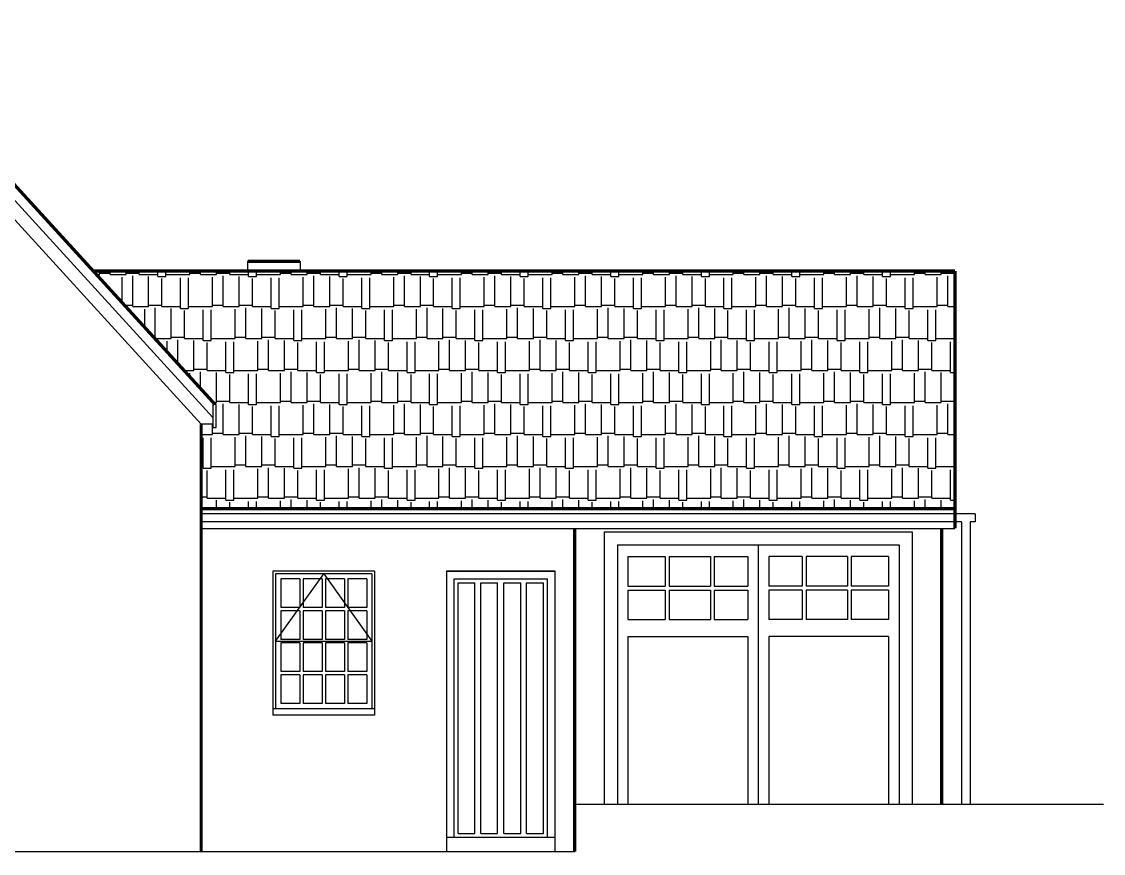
# Model space of a CAD drawing. Header units: inches. Extents: x 152 to 882, y 200 to 1468.
# Drawn here: x 557.7 to 882.4, y 1176.8 to 1426.4 of the extents above; entities that cross this region are included whole.
import ezdxf

# ---------------------------------------------------------------- set-up
doc = ezdxf.new("R2010")
doc.units = ezdxf.units.IN
doc.header["$LTSCALE"] = 200
doc.header["$MEASUREMENT"] = 0
doc.layers.get('0').update_dxf_attribs({"linetype": 'CONTINUOUS'})
for name, color, linetype in [('15', 92, 'CONTINUOUS'), ('25', 5, 'CONTINUOUS'), ('35', 7, 'CONTINUOUS')]:
    doc.layers.add(name, color=color, linetype=linetype)

# ---------------------------------------------------------------- blocks, each defined once
blk = doc.blocks.new('*X6')
at = {"color": 0}
for p, q in [((21829.2, 24258.6), (21829.2, 24283.9)), ((21829.2, 24268.8), (21910.5, 24268.8)), ((21910.5, 24258.6), (21910.5, 24283.9)), ((22032.4, 24258.6), (22032.4, 24283.9)), ((22032.4, 24268.8), (22134, 24268.8)), ((22134, 24258.6), (22134, 24283.9)), ((22276.3, 24243.4), (22276.3, 24283.9)), ((22337.2, 24243.4), (22337.2, 24283.9)), ((22520.1, 24258.6), (22520.1, 24283.9)), ((22520.1, 24268.8), (22601.4, 24268.8)), ((22601.4, 24258.6), (22601.4, 24283.9)), ((22723.3, 24258.6), (22723.3, 24283.9)), ((22723.3, 24268.8), (22824.9, 24268.8)), ((22824.9, 24258.6), (22824.9, 24283.9)), ((22967.2, 24243.4), (22967.2, 24283.9)), ((23028.1, 24243.4), (23028.1, 24283.9)), ((23211, 24258.6), (23211, 24283.9)), ((23211, 24268.8), (23292.3, 24268.8)), ((23292.3, 24258.6), (23292.3, 24283.9)), ((23414.2, 24258.6), (23414.2, 24283.9)), ((23414.2, 24268.8), (23515.8, 24268.8)), ((23515.8, 24258.6), (23515.8, 24283.9)), ((23658, 24243.4), (23658, 24283.9)), ((23719, 24243.4), (23719, 24283.9)), ((23901.9, 24258.6), (23901.9, 24283.9)), ((23901.9, 24268.8), (23983.2, 24268.8)), ((23983.2, 24258.6), (23983.2, 24283.9)), ((24105.1, 24258.6), (24105.1, 24283.9)), ((24105.1, 24268.8), (24206.7, 24268.8)), ((24206.7, 24258.6), (24206.7, 24283.9)), ((24348.9, 24243.4), (24348.9, 24283.9)), ((24409.9, 24243.4), (24409.9, 24283.9)), ((24592.8, 24258.6), (24592.8, 24283.9)), ((24592.8, 24268.8), (24674, 24268.8)), ((24674, 24258.6), (24674, 24283.9)), ((24796, 24258.6), (24796, 24283.9)), ((24796, 24268.8), (24897.6, 24268.8)), ((24897.6, 24258.6), (24897.6, 24283.9)), ((25039.8, 24243.4), (25039.8, 24283.9)), ((25100.8, 24243.4), (25100.8, 24283.9)), ((25283.6, 24258.6), (25283.6, 24283.9)), ((25283.6, 24268.8), (25364.9, 24268.8)), ((25364.9, 24258.6), (25364.9, 24283.9)), ((25486.8, 24258.6), (25486.8, 24283.9)), ((25486.8, 24268.8), (25588.4, 24268.8)), ((25588.4, 24258.6), (25588.4, 24283.9)), ((25730.7, 24243.4), (25730.7, 24283.9)), ((25791.6, 24243.4), (25791.6, 24283.9)), ((25974.5, 24258.6), (25974.5, 24283.9)), ((25974.5, 24268.8), (26055.8, 24268.8)), ((26055.8, 24258.6), (26055.8, 24283.9)), ((26177.7, 24258.6), (26177.7, 24283.9)), ((26177.7, 24268.8), (26279.3, 24268.8)), ((26279.3, 24258.6), (26279.3, 24283.9)), ((26421.6, 24243.4), (26421.6, 24283.9)), ((26482.5, 24243.4), (26482.5, 24283.9)), ((26665.4, 24258.6), (26665.4, 24283.9)), ((26665.4, 24268.8), (26746.7, 24268.8)), ((26746.7, 24258.6), (26746.7, 24283.9)), ((26868.6, 24258.6), (26868.6, 24283.9)), ((26868.6, 24268.8), (26970.2, 24268.8)), ((26970.2, 24258.6), (26970.2, 24283.9)), ((27112.4, 24243.4), (27112.4, 24283.9)), ((27173.4, 24243.4), (27173.4, 24283.9)), ((27356.3, 24258.6), (27356.3, 24283.9)), ((27356.3, 24268.8), (27437.6, 24268.8)), ((27437.6, 24258.6), (27437.6, 24283.9)), ((27559.5, 24258.6), (27559.5, 24283.9)), ((27559.5, 24268.8), (27661.1, 24268.8)), ((27661.1, 24258.6), (27661.1, 24283.9)), ((27803.3, 24243.4), (27803.3, 24283.9)), ((27864.3, 24243.4), (27864.3, 24283.9)), ((28047.2, 24258.6), (28047.2, 24283.9)), ((28047.2, 24268.8), (28128.4, 24268.8)), ((28128.4, 24258.6), (28128.4, 24283.9)), ((28250.4, 24258.6), (28250.4, 24283.9)), ((28250.4, 24268.8), (28352, 24268.8)), ((28352, 24258.6), (28352, 24283.9)), ((21806.4, 24258.6), (21829.2, 24258.6)), ((21910.5, 24258.6), (22032.4, 24258.6)), ((22002, 24044.6), (22002, 24238.3)), ((22083.2, 24014.8), (22083.2, 24248.5)), ((22134, 24258.6), (22276.3, 24258.6)), ((22205.2, 24014.8), (22205.2, 24243.4)), ((22276.3, 24243.4), (22337.2, 24243.4)), ((22306.8, 24014.8), (22306.8, 24228.2)), ((22337.2, 24258.6), (22520.1, 24258.6)), ((22449, 23999.6), (22449, 24233.2)), ((22510, 23999.6), (22510, 24233.2)), ((22601.4, 24258.6), (22723.3, 24258.6)), ((22692.8, 24014.8), (22692.8, 24238.3)), ((22774.1, 24014.8), (22774.1, 24248.5)), ((22824.9, 24258.6), (22967.2, 24258.6)), ((22896, 24014.8), (22896, 24243.4)), ((22967.2, 24243.4), (23028.1, 24243.4)), ((22997.6, 24014.8), (22997.6, 24228.2)), ((23028.1, 24258.6), (23211, 24258.6)), ((23139.9, 23999.6), (23139.9, 24233.2)), ((23200.8, 23999.6), (23200.8, 24233.2)), ((23292.3, 24258.6), (23414.2, 24258.6)), ((23383.7, 24014.8), (23383.7, 24238.3)), ((23465, 24014.8), (23465, 24248.5)), ((23515.8, 24258.6), (23658, 24258.6)), ((23586.9, 24014.8), (23586.9, 24243.4)), ((23658, 24243.4), (23719, 24243.4)), ((23688.5, 24014.8), (23688.5, 24228.2)), ((23719, 24258.6), (23901.9, 24258.6)), ((23830.8, 23999.6), (23830.8, 24233.2)), ((23891.7, 23999.6), (23891.7, 24233.2)), ((23983.2, 24258.6), (24105.1, 24258.6)), ((24074.6, 24014.8), (24074.6, 24238.3)), ((24155.9, 24014.8), (24155.9, 24248.5)), ((24206.7, 24258.6), (24348.9, 24258.6)), ((24277.8, 24014.8), (24277.8, 24243.4)), ((24348.9, 24243.4), (24409.9, 24243.4)), ((24379.4, 24014.8), (24379.4, 24228.2)), ((24409.9, 24258.6), (24592.8, 24258.6)), ((24521.6, 23999.6), (24521.6, 24233.2)), ((24582.6, 23999.6), (24582.6, 24233.2)), ((24674, 24258.6), (24796, 24258.6)), ((24765.5, 24014.8), (24765.5, 24238.3)), ((24846.8, 24014.8), (24846.8, 24248.5)), ((24897.6, 24258.6), (25039.8, 24258.6)), ((24968.7, 24014.8), (24968.7, 24243.4)), ((25039.8, 24243.4), (25100.8, 24243.4)), ((25070.3, 24014.8), (25070.3, 24228.2)), ((25100.8, 24258.6), (25283.6, 24258.6)), ((25212.5, 23999.6), (25212.5, 24233.2)), ((25273.5, 23999.6), (25273.5, 24233.2)), ((25364.9, 24258.6), (25486.8, 24258.6)), ((25456.4, 24014.8), (25456.4, 24238.3)), ((25537.6, 24014.8), (25537.6, 24248.5)), ((25588.4, 24258.6), (25730.7, 24258.6)), ((25659.6, 24014.8), (25659.6, 24243.4)), ((25730.7, 24243.4), (25791.6, 24243.4)), ((25761.2, 24014.8), (25761.2, 24228.2)), ((25791.6, 24258.6), (25974.5, 24258.6)), ((25903.4, 23999.6), (25903.4, 24233.2)), ((25964.4, 23999.6), (25964.4, 24233.2)), ((26055.8, 24258.6), (26177.7, 24258.6)), ((26147.2, 24014.8), (26147.2, 24238.3)), ((26228.5, 24014.8), (26228.5, 24248.5)), ((26279.3, 24258.6), (26421.6, 24258.6)), ((26350.4, 24014.8), (26350.4, 24243.4)), ((26421.6, 24243.4), (26482.5, 24243.4)), ((26452, 24014.8), (26452, 24228.2)), ((26482.5, 24258.6), (26665.4, 24258.6)), ((26594.3, 23999.6), (26594.3, 24233.2)), ((26655.2, 23999.6), (26655.2, 24233.2)), ((26746.7, 24258.6), (26868.6, 24258.6)), ((26838.1, 24014.8), (26838.1, 24238.3)), ((26919.4, 24014.8), (26919.4, 24248.5)), ((26970.2, 24258.6), (27112.4, 24258.6)), ((27041.3, 24014.8), (27041.3, 24243.4)), ((27112.4, 24243.4), (27173.4, 24243.4)), ((27142.9, 24014.8), (27142.9, 24228.2)), ((27173.4, 24258.6), (27356.3, 24258.6)), ((27285.2, 23999.6), (27285.2, 24233.2)), ((27346.1, 23999.6), (27346.1, 24233.2)), ((27437.6, 24258.6), (27559.5, 24258.6)), ((27529, 24014.8), (27529, 24238.3)), ((27610.3, 24014.8), (27610.3, 24248.5)), ((27661.1, 24258.6), (27803.3, 24258.6)), ((27732.2, 24014.8), (27732.2, 24243.4)), ((27803.3, 24243.4), (27864.3, 24243.4)), ((27833.8, 24014.8), (27833.8, 24228.2)), ((27864.3, 24258.6), (28047.2, 24258.6)), ((27976, 23999.6), (27976, 24233.2)), ((28037, 23999.6), (28037, 24233.2)), ((28128.4, 24258.6), (28250.4, 24258.6)), ((28219.9, 24014.8), (28219.9, 24238.3)), ((28301.2, 24014.8), (28301.2, 24248.5)), ((28352, 24258.6), (28355.5, 24258.6)), ((22019.9, 24025), (22083.2, 24025)), ((22083.2, 24014.8), (22205.2, 24014.8)), ((22205.2, 24025), (22306.8, 24025)), ((22306.8, 24014.8), (22449, 24014.8)), ((22510, 24014.8), (22692.8, 24014.8)), ((22692.8, 24025), (22774.1, 24025)), ((22774.1, 24014.8), (22896, 24014.8)), ((22896, 24025), (22997.6, 24025)), ((22997.6, 24014.8), (23139.9, 24014.8)), ((23200.8, 24014.8), (23383.7, 24014.8)), ((23383.7, 24025), (23465, 24025)), ((23465, 24014.8), (23586.9, 24014.8)), ((23586.9, 24025), (23688.5, 24025)), ((23688.5, 24014.8), (23830.8, 24014.8)), ((23891.7, 24014.8), (24074.6, 24014.8)), ((24074.6, 24025), (24155.9, 24025)), ((24155.9, 24014.8), (24277.8, 24014.8)), ((24277.8, 24025), (24379.4, 24025)), ((24379.4, 24014.8), (24521.6, 24014.8)), ((24582.6, 24014.8), (24765.5, 24014.8)), ((24765.5, 24025), (24846.8, 24025)), ((24846.8, 24014.8), (24968.7, 24014.8)), ((24968.7, 24025), (25070.3, 24025)), ((25070.3, 24014.8), (25212.5, 24014.8)), ((25273.5, 24014.8), (25456.4, 24014.8)), ((25456.4, 24025), (25537.6, 24025)), ((25537.6, 24014.8), (25659.6, 24014.8)), ((25659.6, 24025), (25761.2, 24025)), ((25761.2, 24014.8), (25903.4, 24014.8)), ((25964.4, 24014.8), (26147.2, 24014.8)), ((26147.2, 24025), (26228.5, 24025)), ((26228.5, 24014.8), (26350.4, 24014.8)), ((26350.4, 24025), (26452, 24025)), ((26452, 24014.8), (26594.3, 24014.8)), ((26655.2, 24014.8), (26838.1, 24014.8)), ((26838.1, 24025), (26919.4, 24025)), ((26919.4, 24014.8), (27041.3, 24014.8)), ((27041.3, 24025), (27142.9, 24025)), ((27142.9, 24014.8), (27285.2, 24014.8)), ((27346.1, 24014.8), (27529, 24014.8)), ((27529, 24025), (27610.3, 24025)), ((27610.3, 24014.8), (27732.2, 24014.8)), ((27732.2, 24025), (27833.8, 24025)), ((27833.8, 24014.8), (27976, 24014.8)), ((28037, 24014.8), (28219.9, 24014.8)), ((28219.9, 24025), (28301.2, 24025)), ((28301.2, 24014.8), (28355.5, 24014.8)), ((22174.7, 23855.5), (22174.7, 23994.5)), ((22256, 23771), (22256, 24004.6)), ((22377.9, 23771), (22377.9, 23999.6)), ((22449, 23999.6), (22510, 23999.6)), ((22479.5, 23771), (22479.5, 23984.3)), ((22621.7, 23755.7), (22621.7, 23989.4)), ((22682.7, 23755.7), (22682.7, 23989.4)), ((22865.6, 23771), (22865.6, 23994.5)), ((22946.8, 23771), (22946.8, 24004.6)), ((23068.8, 23771), (23068.8, 23999.6)), ((23139.9, 23999.6), (23200.8, 23999.6)), ((23170.4, 23771), (23170.4, 23984.3)), ((23312.6, 23755.7), (23312.6, 23989.4)), ((23373.6, 23755.7), (23373.6, 23989.4)), ((23556.4, 23771), (23556.4, 23994.5)), ((23637.7, 23771), (23637.7, 24004.6)), ((23759.6, 23771), (23759.6, 23999.6)), ((23830.8, 23999.6), (23891.7, 23999.6)), ((23861.2, 23771), (23861.2, 23984.3)), ((24003.5, 23755.7), (24003.5, 23989.4)), ((24064.4, 23755.7), (24064.4, 23989.4)), ((24247.3, 23771), (24247.3, 23994.5)), ((24328.6, 23771), (24328.6, 24004.6)), ((24450.5, 23771), (24450.5, 23999.6)), ((24521.6, 23999.6), (24582.6, 23999.6)), ((24552.1, 23771), (24552.1, 23984.3)), ((24694.4, 23755.7), (24694.4, 23989.4)), ((24755.3, 23755.7), (24755.3, 23989.4)), ((24938.2, 23771), (24938.2, 23994.5)), ((25019.5, 23771), (25019.5, 24004.6)), ((25141.4, 23771), (25141.4, 23999.6)), ((25212.5, 23999.6), (25273.5, 23999.6)), ((25243, 23771), (25243, 23984.3)), ((25385.2, 23755.7), (25385.2, 23989.4)), ((25446.2, 23755.7), (25446.2, 23989.4)), ((25629.1, 23771), (25629.1, 23994.5)), ((25710.4, 23771), (25710.4, 24004.6)), ((25832.3, 23771), (25832.3, 23999.6)), ((25903.4, 23999.6), (25964.4, 23999.6)), ((25933.9, 23771), (25933.9, 23984.3)), ((26076.1, 23755.7), (26076.1, 23989.4)), ((26137.1, 23755.7), (26137.1, 23989.4)), ((26320, 23771), (26320, 23994.5)), ((26401.2, 23771), (26401.2, 24004.6)), ((26523.2, 23771), (26523.2, 23999.6)), ((26594.3, 23999.6), (26655.2, 23999.6)), ((26624.8, 23771), (26624.8, 23984.3)), ((26767, 23755.7), (26767, 23989.4)), ((26828, 23755.7), (26828, 23989.4)), ((27010.8, 23771), (27010.8, 23994.5)), ((27092.1, 23771), (27092.1, 24004.6)), ((27214, 23771), (27214, 23999.6)), ((27285.2, 23999.6), (27346.1, 23999.6)), ((27315.6, 23771), (27315.6, 23984.3)), ((27457.9, 23755.7), (27457.9, 23989.4)), ((27518.8, 23755.7), (27518.8, 23989.4)), ((27701.7, 23771), (27701.7, 23994.5)), ((27783, 23771), (27783, 24004.6)), ((27904.9, 23771), (27904.9, 23999.6)), ((27976, 23999.6), (28037, 23999.6)), ((28006.5, 23771), (28006.5, 23984.3)), ((28148.8, 23755.7), (28148.8, 23989.4)), ((28209.7, 23755.7), (28209.7, 23989.4)), ((22242.6, 23781.1), (22256, 23781.1)), ((22256, 23771), (22377.9, 23771)), ((22377.9, 23781.1), (22479.5, 23781.1)), ((22479.5, 23771), (22621.7, 23771)), ((22682.7, 23771), (22865.6, 23771)), ((22865.6, 23781.1), (22946.8, 23781.1)), ((22946.8, 23771), (23068.8, 23771)), ((23068.8, 23781.1), (23170.4, 23781.1)), ((23170.4, 23771), (23312.6, 23771)), ((23373.6, 23771), (23556.4, 23771)), ((23556.4, 23781.1), (23637.7, 23781.1)), ((23637.7, 23771), (23759.6, 23771)), ((23759.6, 23781.1), (23861.2, 23781.1)), ((23861.2, 23771), (24003.5, 23771)), ((24064.4, 23771), (24247.3, 23771)), ((24247.3, 23781.1), (24328.6, 23781.1)), ((24328.6, 23771), (24450.5, 23771)), ((24450.5, 23781.1), (24552.1, 23781.1)), ((24552.1, 23771), (24694.4, 23771)), ((24755.3, 23771), (24938.2, 23771)), ((24938.2, 23781.1), (25019.5, 23781.1)), ((25019.5, 23771), (25141.4, 23771)), ((25141.4, 23781.1), (25243, 23781.1)), ((25243, 23771), (25385.2, 23771)), ((25446.2, 23771), (25629.1, 23771)), ((25629.1, 23781.1), (25710.4, 23781.1)), ((25710.4, 23771), (25832.3, 23771)), ((25832.3, 23781.1), (25933.9, 23781.1)), ((25933.9, 23771), (26076.1, 23771)), ((26137.1, 23771), (26320, 23771)), ((26320, 23781.1), (26401.2, 23781.1)), ((26401.2, 23771), (26523.2, 23771)), ((26523.2, 23781.1), (26624.8, 23781.1)), ((26624.8, 23771), (26767, 23771)), ((26828, 23771), (27010.8, 23771)), ((27010.8, 23781.1), (27092.1, 23781.1)), ((27092.1, 23771), (27214, 23771)), ((27214, 23781.1), (27315.6, 23781.1)), ((27315.6, 23771), (27457.9, 23771)), ((27518.8, 23771), (27701.7, 23771)), ((27701.7, 23781.1), (27783, 23781.1)), ((27783, 23771), (27904.9, 23771)), ((27904.9, 23781.1), (28006.5, 23781.1)), ((28006.5, 23771), (28148.8, 23771)), ((28209.7, 23771), (28355.5, 23771)), ((22347.4, 23666.4), (22347.4, 23750.6)), ((22428.7, 23577.4), (22428.7, 23760.8)), ((22550.6, 23527.1), (22550.6, 23755.7)), ((22621.7, 23755.7), (22682.7, 23755.7)), ((22652.2, 23527.1), (22652.2, 23740.5)), ((22794.4, 23511.9), (22794.4, 23745.6)), ((22855.4, 23511.9), (22855.4, 23745.6)), ((23038.3, 23527.1), (23038.3, 23750.6)), ((23119.6, 23527.1), (23119.6, 23760.8)), ((23241.5, 23527.1), (23241.5, 23755.7)), ((23312.6, 23755.7), (23373.6, 23755.7)), ((23343.1, 23527.1), (23343.1, 23740.5)), ((23485.3, 23511.9), (23485.3, 23745.6)), ((23546.3, 23511.9), (23546.3, 23745.6)), ((23729.2, 23527.1), (23729.2, 23750.6)), ((23810.4, 23527.1), (23810.4, 23760.8)), ((23932.4, 23527.1), (23932.4, 23755.7)), ((24003.5, 23755.7), (24064.4, 23755.7)), ((24034, 23527.1), (24034, 23740.5)), ((24176.2, 23511.9), (24176.2, 23745.6)), ((24237.2, 23511.9), (24237.2, 23745.6)), ((24420, 23527.1), (24420, 23750.6)), ((24501.3, 23527.1), (24501.3, 23760.8)), ((24623.2, 23527.1), (24623.2, 23755.7)), ((24694.4, 23755.7), (24755.3, 23755.7)), ((24724.8, 23527.1), (24724.8, 23740.5)), ((24867.1, 23511.9), (24867.1, 23745.6)), ((24928, 23511.9), (24928, 23745.6)), ((25110.9, 23527.1), (25110.9, 23750.6)), ((25192.2, 23527.1), (25192.2, 23760.8)), ((25314.1, 23527.1), (25314.1, 23755.7)), ((25385.2, 23755.7), (25446.2, 23755.7)), ((25415.7, 23527.1), (25415.7, 23740.5)), ((25558, 23511.9), (25558, 23745.6)), ((25618.9, 23511.9), (25618.9, 23745.6)), ((25801.8, 23527.1), (25801.8, 23750.6)), ((25883.1, 23527.1), (25883.1, 23760.8)), ((26005, 23527.1), (26005, 23755.7)), ((26076.1, 23755.7), (26137.1, 23755.7)), ((26106.6, 23527.1), (26106.6, 23740.5)), ((26248.8, 23511.9), (26248.8, 23745.6)), ((26309.8, 23511.9), (26309.8, 23745.6)), ((26492.7, 23527.1), (26492.7, 23750.6)), ((26574, 23527.1), (26574, 23760.8)), ((26695.9, 23527.1), (26695.9, 23755.7)), ((26767, 23755.7), (26828, 23755.7)), ((26797.5, 23527.1), (26797.5, 23740.5)), ((26939.7, 23511.9), (26939.7, 23745.6)), ((27000.7, 23511.9), (27000.7, 23745.6)), ((27183.6, 23527.1), (27183.6, 23750.6)), ((27264.8, 23527.1), (27264.8, 23760.8)), ((27386.8, 23527.1), (27386.8, 23755.7)), ((27457.9, 23755.7), (27518.8, 23755.7)), ((27488.4, 23527.1), (27488.4, 23740.5)), ((27630.6, 23511.9), (27630.6, 23745.6)), ((27691.6, 23511.9), (27691.6, 23745.6)), ((27874.4, 23527.1), (27874.4, 23750.6)), ((27955.7, 23527.1), (27955.7, 23760.8)), ((28077.6, 23527.1), (28077.6, 23755.7)), ((28148.8, 23755.7), (28209.7, 23755.7)), ((28179.2, 23527.1), (28179.2, 23740.5)), ((28321.5, 23511.9), (28321.5, 23745.6)), ((22474.6, 23527.1), (22550.6, 23527.1)), ((22550.6, 23537.3), (22652.2, 23537.3)), ((22652.2, 23527.1), (22794.4, 23527.1)), ((22855.4, 23527.1), (23038.3, 23527.1)), ((23038.3, 23537.3), (23119.6, 23537.3)), ((23119.6, 23527.1), (23241.5, 23527.1)), ((23241.5, 23537.3), (23343.1, 23537.3)), ((23343.1, 23527.1), (23485.3, 23527.1)), ((23546.3, 23527.1), (23729.2, 23527.1)), ((23729.2, 23537.3), (23810.4, 23537.3)), ((23810.4, 23527.1), (23932.4, 23527.1)), ((23932.4, 23537.3), (24034, 23537.3)), ((24034, 23527.1), (24176.2, 23527.1)), ((24237.2, 23527.1), (24420, 23527.1)), ((24420, 23537.3), (24501.3, 23537.3)), ((24501.3, 23527.1), (24623.2, 23527.1)), ((24623.2, 23537.3), (24724.8, 23537.3)), ((24724.8, 23527.1), (24867.1, 23527.1)), ((24928, 23527.1), (25110.9, 23527.1)), ((25110.9, 23537.3), (25192.2, 23537.3)), ((25192.2, 23527.1), (25314.1, 23527.1)), ((25314.1, 23537.3), (25415.7, 23537.3)), ((25415.7, 23527.1), (25558, 23527.1)), ((25618.9, 23527.1), (25801.8, 23527.1)), ((25801.8, 23537.3), (25883.1, 23537.3)), ((25883.1, 23527.1), (26005, 23527.1)), ((26005, 23537.3), (26106.6, 23537.3)), ((26106.6, 23527.1), (26248.8, 23527.1)), ((26309.8, 23527.1), (26492.7, 23527.1)), ((26492.7, 23537.3), (26574, 23537.3)), ((26574, 23527.1), (26695.9, 23527.1)), ((26695.9, 23537.3), (26797.5, 23537.3)), ((26797.5, 23527.1), (26939.7, 23527.1)), ((27000.7, 23527.1), (27183.6, 23527.1)), ((27183.6, 23537.3), (27264.8, 23537.3)), ((27264.8, 23527.1), (27386.8, 23527.1)), ((27386.8, 23537.3), (27488.4, 23537.3)), ((27488.4, 23527.1), (27630.6, 23527.1)), ((27691.6, 23527.1), (27874.4, 23527.1)), ((27874.4, 23537.3), (27955.7, 23537.3)), ((27955.7, 23527.1), (28077.6, 23527.1)), ((28077.6, 23537.3), (28179.2, 23537.3)), ((28179.2, 23527.1), (28321.5, 23527.1)), ((22520.1, 23477.3), (22520.1, 23506.8)), ((22601.4, 23388.3), (22601.4, 23517)), ((22723.3, 23283.3), (22723.3, 23511.9)), ((22794.4, 23511.9), (22855.4, 23511.9)), ((22824.9, 23283.3), (22824.9, 23496.6)), ((22967.2, 23268), (22967.2, 23501.7)), ((23028.1, 23268), (23028.1, 23501.7)), ((23211, 23283.3), (23211, 23506.8)), ((23292.3, 23283.3), (23292.3, 23517)), ((23414.2, 23283.3), (23414.2, 23511.9)), ((23485.3, 23511.9), (23546.3, 23511.9)), ((23515.8, 23283.3), (23515.8, 23496.6)), ((23658, 23268), (23658, 23501.7)), ((23719, 23268), (23719, 23501.7)), ((23901.9, 23283.3), (23901.9, 23506.8)), ((23983.2, 23283.3), (23983.2, 23517)), ((24105.1, 23283.3), (24105.1, 23511.9)), ((24176.2, 23511.9), (24237.2, 23511.9)), ((24206.7, 23283.3), (24206.7, 23496.6)), ((24348.9, 23268), (24348.9, 23501.7)), ((24409.9, 23268), (24409.9, 23501.7)), ((24592.8, 23283.3), (24592.8, 23506.8)), ((24674, 23283.3), (24674, 23517)), ((24796, 23283.3), (24796, 23511.9)), ((24867.1, 23511.9), (24928, 23511.9)), ((24897.6, 23283.3), (24897.6, 23496.6)), ((25039.8, 23268), (25039.8, 23501.7)), ((25100.8, 23268), (25100.8, 23501.7)), ((25283.6, 23283.3), (25283.6, 23506.8)), ((25364.9, 23283.3), (25364.9, 23517)), ((25486.8, 23283.3), (25486.8, 23511.9)), ((25558, 23511.9), (25618.9, 23511.9)), ((25588.4, 23283.3), (25588.4, 23496.6)), ((25730.7, 23268), (25730.7, 23501.7)), ((25791.6, 23268), (25791.6, 23501.7)), ((25974.5, 23283.3), (25974.5, 23506.8)), ((26055.8, 23283.3), (26055.8, 23517)), ((26177.7, 23283.3), (26177.7, 23511.9)), ((26248.8, 23511.9), (26309.8, 23511.9)), ((26279.3, 23283.3), (26279.3, 23496.6)), ((26421.6, 23268), (26421.6, 23501.7)), ((26482.5, 23268), (26482.5, 23501.7)), ((26665.4, 23283.3), (26665.4, 23506.8)), ((26746.7, 23283.3), (26746.7, 23517)), ((26868.6, 23283.3), (26868.6, 23511.9)), ((26939.7, 23511.9), (27000.7, 23511.9)), ((26970.2, 23283.3), (26970.2, 23496.6)), ((27112.4, 23268), (27112.4, 23501.7)), ((27173.4, 23268), (27173.4, 23501.7)), ((27356.3, 23283.3), (27356.3, 23506.8)), ((27437.6, 23283.3), (27437.6, 23517)), ((27559.5, 23283.3), (27559.5, 23511.9)), ((27630.6, 23511.9), (27691.6, 23511.9)), ((27661.1, 23283.3), (27661.1, 23496.6)), ((27803.3, 23268), (27803.3, 23501.7)), ((27864.3, 23268), (27864.3, 23501.7)), ((28047.2, 23283.3), (28047.2, 23506.8)), ((28128.4, 23283.3), (28128.4, 23517)), ((28250.4, 23283.3), (28250.4, 23511.9)), ((28321.5, 23511.9), (28355.5, 23511.9)), ((28352, 23283.3), (28352, 23496.6)), ((22697.3, 23283.3), (22723.3, 23283.3)), ((22723.3, 23293.4), (22824.9, 23293.4)), ((22774.1, 23039.4), (22774.1, 23273.1)), ((22824.9, 23283.3), (22967.2, 23283.3)), ((23028.1, 23283.3), (23211, 23283.3)), ((23211, 23293.4), (23292.3, 23293.4)), ((23292.3, 23283.3), (23414.2, 23283.3)), ((23414.2, 23293.4), (23515.8, 23293.4)), ((23465, 23039.4), (23465, 23273.1)), ((23515.8, 23283.3), (23658, 23283.3)), ((23719, 23283.3), (23901.9, 23283.3)), ((23901.9, 23293.4), (23983.2, 23293.4)), ((23983.2, 23283.3), (24105.1, 23283.3)), ((24105.1, 23293.4), (24206.7, 23293.4)), ((24155.9, 23039.4), (24155.9, 23273.1)), ((24206.7, 23283.3), (24348.9, 23283.3)), ((24409.9, 23283.3), (24592.8, 23283.3)), ((24592.8, 23293.4), (24674, 23293.4)), ((24674, 23283.3), (24796, 23283.3)), ((24796, 23293.4), (24897.6, 23293.4)), ((24846.8, 23039.4), (24846.8, 23273.1)), ((24897.6, 23283.3), (25039.8, 23283.3)), ((25100.8, 23283.3), (25283.6, 23283.3)), ((25283.6, 23293.4), (25364.9, 23293.4)), ((25364.9, 23283.3), (25486.8, 23283.3)), ((25486.8, 23293.4), (25588.4, 23293.4)), ((25537.6, 23039.4), (25537.6, 23273.1)), ((25588.4, 23283.3), (25730.7, 23283.3)), ((25791.6, 23283.3), (25974.5, 23283.3)), ((25974.5, 23293.4), (26055.8, 23293.4)), ((26055.8, 23283.3), (26177.7, 23283.3)), ((26177.7, 23293.4), (26279.3, 23293.4)), ((26228.5, 23039.4), (26228.5, 23273.1)), ((26279.3, 23283.3), (26421.6, 23283.3)), ((26482.5, 23283.3), (26665.4, 23283.3)), ((26665.4, 23293.4), (26746.7, 23293.4)), ((26746.7, 23283.3), (26868.6, 23283.3)), ((26868.6, 23293.4), (26970.2, 23293.4)), ((26919.4, 23039.4), (26919.4, 23273.1)), ((26970.2, 23283.3), (27112.4, 23283.3)), ((27173.4, 23283.3), (27356.3, 23283.3)), ((27356.3, 23293.4), (27437.6, 23293.4)), ((27437.6, 23283.3), (27559.5, 23283.3)), ((27559.5, 23293.4), (27661.1, 23293.4)), ((27610.3, 23039.4), (27610.3, 23273.1)), ((27661.1, 23283.3), (27803.3, 23283.3)), ((27864.3, 23283.3), (28047.2, 23283.3)), ((28047.2, 23293.4), (28128.4, 23293.4)), ((28128.4, 23283.3), (28250.4, 23283.3)), ((28250.4, 23293.4), (28352, 23293.4)), ((28301.2, 23039.4), (28301.2, 23273.1)), ((28352, 23283.3), (28355.5, 23283.3)), ((22896, 23039.4), (22896, 23268)), ((22967.2, 23268), (23028.1, 23268)), ((22997.6, 23039.4), (22997.6, 23252.8)), ((23139.9, 23024.2), (23139.9, 23257.9)), ((23200.8, 23024.2), (23200.8, 23257.9)), ((23383.7, 23039.4), (23383.7, 23263)), ((23586.9, 23039.4), (23586.9, 23268)), ((23658, 23268), (23719, 23268)), ((23688.5, 23039.4), (23688.5, 23252.8)), ((23830.8, 23024.2), (23830.8, 23257.9)), ((23891.7, 23024.2), (23891.7, 23257.9)), ((24074.6, 23039.4), (24074.6, 23263)), ((24277.8, 23039.4), (24277.8, 23268)), ((24348.9, 23268), (24409.9, 23268)), ((24379.4, 23039.4), (24379.4, 23252.8)), ((24521.6, 23024.2), (24521.6, 23257.9)), ((24582.6, 23024.2), (24582.6, 23257.9)), ((24765.5, 23039.4), (24765.5, 23263)), ((24968.7, 23039.4), (24968.7, 23268)), ((25039.8, 23268), (25100.8, 23268)), ((25070.3, 23039.4), (25070.3, 23252.8)), ((25212.5, 23024.2), (25212.5, 23257.9)), ((25273.5, 23024.2), (25273.5, 23257.9)), ((25456.4, 23039.4), (25456.4, 23263)), ((25659.6, 23039.4), (25659.6, 23268)), ((25730.7, 23268), (25791.6, 23268)), ((25761.2, 23039.4), (25761.2, 23252.8)), ((25903.4, 23024.2), (25903.4, 23257.9)), ((25964.4, 23024.2), (25964.4, 23257.9)), ((26147.2, 23039.4), (26147.2, 23263)), ((26350.4, 23039.4), (26350.4, 23268)), ((26421.6, 23268), (26482.5, 23268)), ((26452, 23039.4), (26452, 23252.8)), ((26594.3, 23024.2), (26594.3, 23257.9)), ((26655.2, 23024.2), (26655.2, 23257.9)), ((26838.1, 23039.4), (26838.1, 23263)), ((27041.3, 23039.4), (27041.3, 23268)), ((27112.4, 23268), (27173.4, 23268)), ((27142.9, 23039.4), (27142.9, 23252.8)), ((27285.2, 23024.2), (27285.2, 23257.9)), ((27346.1, 23024.2), (27346.1, 23257.9)), ((27529, 23039.4), (27529, 23263)), ((27732.2, 23039.4), (27732.2, 23268)), ((27803.3, 23268), (27864.3, 23268)), ((27833.8, 23039.4), (27833.8, 23252.8)), ((27976, 23024.2), (27976, 23257.9)), ((28037, 23024.2), (28037, 23257.9)), ((28219.9, 23039.4), (28219.9, 23263)), ((22692.8, 23039.4), (22692.8, 23116.9)), ((22605.5, 23039.4), (22692.8, 23039.4)), ((22692.8, 23049.6), (22774.1, 23049.6)), ((22774.1, 23039.4), (22896, 23039.4)), ((22896, 23049.6), (22997.6, 23049.6)), ((22946.8, 22795.6), (22946.8, 23029.3)), ((22997.6, 23039.4), (23139.9, 23039.4)), ((23068.8, 22795.6), (23068.8, 23024.2)), ((23139.9, 23024.2), (23200.8, 23024.2)), ((23200.8, 23039.4), (23383.7, 23039.4)), ((23383.7, 23049.6), (23465, 23049.6)), ((23465, 23039.4), (23586.9, 23039.4)), ((23586.9, 23049.6), (23688.5, 23049.6)), ((23637.7, 22795.6), (23637.7, 23029.3)), ((23688.5, 23039.4), (23830.8, 23039.4)), ((23759.6, 22795.6), (23759.6, 23024.2)), ((23830.8, 23024.2), (23891.7, 23024.2)), ((23891.7, 23039.4), (24074.6, 23039.4)), ((24074.6, 23049.6), (24155.9, 23049.6)), ((24155.9, 23039.4), (24277.8, 23039.4)), ((24277.8, 23049.6), (24379.4, 23049.6)), ((24328.6, 22795.6), (24328.6, 23029.3)), ((24379.4, 23039.4), (24521.6, 23039.4)), ((24450.5, 22795.6), (24450.5, 23024.2)), ((24521.6, 23024.2), (24582.6, 23024.2)), ((24582.6, 23039.4), (24765.5, 23039.4)), ((24765.5, 23049.6), (24846.8, 23049.6)), ((24846.8, 23039.4), (24968.7, 23039.4)), ((24968.7, 23049.6), (25070.3, 23049.6)), ((25019.5, 22795.6), (25019.5, 23029.3)), ((25070.3, 23039.4), (25212.5, 23039.4)), ((25141.4, 22795.6), (25141.4, 23024.2)), ((25212.5, 23024.2), (25273.5, 23024.2)), ((25273.5, 23039.4), (25456.4, 23039.4)), ((25456.4, 23049.6), (25537.6, 23049.6)), ((25537.6, 23039.4), (25659.6, 23039.4)), ((25659.6, 23049.6), (25761.2, 23049.6)), ((25710.4, 22795.6), (25710.4, 23029.3)), ((25761.2, 23039.4), (25903.4, 23039.4)), ((25832.3, 22795.6), (25832.3, 23024.2)), ((25903.4, 23024.2), (25964.4, 23024.2)), ((25964.4, 23039.4), (26147.2, 23039.4)), ((26147.2, 23049.6), (26228.5, 23049.6)), ((26228.5, 23039.4), (26350.4, 23039.4)), ((26350.4, 23049.6), (26452, 23049.6)), ((26401.2, 22795.6), (26401.2, 23029.3)), ((26452, 23039.4), (26594.3, 23039.4)), ((26523.2, 22795.6), (26523.2, 23024.2)), ((26594.3, 23024.2), (26655.2, 23024.2)), ((26655.2, 23039.4), (26838.1, 23039.4)), ((26838.1, 23049.6), (26919.4, 23049.6)), ((26919.4, 23039.4), (27041.3, 23039.4)), ((27041.3, 23049.6), (27142.9, 23049.6)), ((27092.1, 22795.6), (27092.1, 23029.3)), ((27142.9, 23039.4), (27285.2, 23039.4)), ((27214, 22795.6), (27214, 23024.2)), ((27285.2, 23024.2), (27346.1, 23024.2)), ((27346.1, 23039.4), (27529, 23039.4)), ((27529, 23049.6), (27610.3, 23049.6)), ((27610.3, 23039.4), (27732.2, 23039.4)), ((27732.2, 23049.6), (27833.8, 23049.6)), ((27783, 22795.6), (27783, 23029.3)), ((27833.8, 23039.4), (27976, 23039.4)), ((27904.9, 22795.6), (27904.9, 23024.2)), ((27976, 23024.2), (28037, 23024.2)), ((28037, 23039.4), (28219.9, 23039.4)), ((28219.9, 23049.6), (28301.2, 23049.6)), ((28301.2, 23039.4), (28355.5, 23039.4)), ((22621.7, 22780.4), (22621.7, 23014)), ((22682.7, 22780.4), (22682.7, 23014)), ((22865.6, 22795.6), (22865.6, 23019.1)), ((23170.4, 22795.6), (23170.4, 23009)), ((23312.6, 22780.4), (23312.6, 23014)), ((23373.6, 22780.4), (23373.6, 23014)), ((23556.4, 22795.6), (23556.4, 23019.1)), ((23861.2, 22795.6), (23861.2, 23009)), ((24003.5, 22780.4), (24003.5, 23014)), ((24064.4, 22780.4), (24064.4, 23014)), ((24247.3, 22795.6), (24247.3, 23019.1)), ((24552.1, 22795.6), (24552.1, 23009)), ((24694.4, 22780.4), (24694.4, 23014)), ((24755.3, 22780.4), (24755.3, 23014)), ((24938.2, 22795.6), (24938.2, 23019.1)), ((25243, 22795.6), (25243, 23009)), ((25385.2, 22780.4), (25385.2, 23014)), ((25446.2, 22780.4), (25446.2, 23014)), ((25629.1, 22795.6), (25629.1, 23019.1)), ((25933.9, 22795.6), (25933.9, 23009)), ((26076.1, 22780.4), (26076.1, 23014)), ((26137.1, 22780.4), (26137.1, 23014)), ((26320, 22795.6), (26320, 23019.1)), ((26624.8, 22795.6), (26624.8, 23009)), ((26767, 22780.4), (26767, 23014)), ((26828, 22780.4), (26828, 23014)), ((27010.8, 22795.6), (27010.8, 23019.1)), ((27315.6, 22795.6), (27315.6, 23009)), ((27457.9, 22780.4), (27457.9, 23014)), ((27518.8, 22780.4), (27518.8, 23014)), ((27701.7, 22795.6), (27701.7, 23019.1)), ((28006.5, 22795.6), (28006.5, 23009)), ((28148.8, 22780.4), (28148.8, 23014)), ((28209.7, 22780.4), (28209.7, 23014)), ((22605.5, 22795.6), (22621.7, 22795.6)), ((22621.7, 22780.4), (22682.7, 22780.4)), ((22682.7, 22795.6), (22865.6, 22795.6)), ((22865.6, 22805.8), (22946.8, 22805.8)), ((22946.8, 22795.6), (23068.8, 22795.6)), ((23068.8, 22805.8), (23170.4, 22805.8)), ((23119.6, 22551.8), (23119.6, 22785.4)), ((23170.4, 22795.6), (23312.6, 22795.6)), ((23241.5, 22551.8), (23241.5, 22780.4)), ((23312.6, 22780.4), (23373.6, 22780.4)), ((23373.6, 22795.6), (23556.4, 22795.6)), ((23556.4, 22805.8), (23637.7, 22805.8)), ((23637.7, 22795.6), (23759.6, 22795.6)), ((23759.6, 22805.8), (23861.2, 22805.8)), ((23810.4, 22551.8), (23810.4, 22785.4)), ((23861.2, 22795.6), (24003.5, 22795.6)), ((23932.4, 22551.8), (23932.4, 22780.4)), ((24003.5, 22780.4), (24064.4, 22780.4)), ((24064.4, 22795.6), (24247.3, 22795.6)), ((24247.3, 22805.8), (24328.6, 22805.8)), ((24328.6, 22795.6), (24450.5, 22795.6)), ((24450.5, 22805.8), (24552.1, 22805.8)), ((24501.3, 22551.8), (24501.3, 22785.4)), ((24552.1, 22795.6), (24694.4, 22795.6)), ((24623.2, 22551.8), (24623.2, 22780.4)), ((24694.4, 22780.4), (24755.3, 22780.4)), ((24755.3, 22795.6), (24938.2, 22795.6)), ((24938.2, 22805.8), (25019.5, 22805.8)), ((25019.5, 22795.6), (25141.4, 22795.6)), ((25141.4, 22805.8), (25243, 22805.8)), ((25192.2, 22551.8), (25192.2, 22785.4)), ((25243, 22795.6), (25385.2, 22795.6)), ((25314.1, 22551.8), (25314.1, 22780.4)), ((25385.2, 22780.4), (25446.2, 22780.4)), ((25446.2, 22795.6), (25629.1, 22795.6)), ((25629.1, 22805.8), (25710.4, 22805.8)), ((25710.4, 22795.6), (25832.3, 22795.6)), ((25832.3, 22805.8), (25933.9, 22805.8)), ((25883.1, 22551.8), (25883.1, 22785.4)), ((25933.9, 22795.6), (26076.1, 22795.6)), ((26005, 22551.8), (26005, 22780.4)), ((26076.1, 22780.4), (26137.1, 22780.4)), ((26137.1, 22795.6), (26320, 22795.6)), ((26320, 22805.8), (26401.2, 22805.8)), ((26401.2, 22795.6), (26523.2, 22795.6)), ((26523.2, 22805.8), (26624.8, 22805.8)), ((26574, 22551.8), (26574, 22785.4)), ((26624.8, 22795.6), (26767, 22795.6)), ((26695.9, 22551.8), (26695.9, 22780.4)), ((26767, 22780.4), (26828, 22780.4)), ((26828, 22795.6), (27010.8, 22795.6)), ((27010.8, 22805.8), (27092.1, 22805.8)), ((27092.1, 22795.6), (27214, 22795.6)), ((27214, 22805.8), (27315.6, 22805.8)), ((27264.8, 22551.8), (27264.8, 22785.4)), ((27315.6, 22795.6), (27457.9, 22795.6)), ((27386.8, 22551.8), (27386.8, 22780.4)), ((27457.9, 22780.4), (27518.8, 22780.4)), ((27518.8, 22795.6), (27701.7, 22795.6)), ((27701.7, 22805.8), (27783, 22805.8)), ((27783, 22795.6), (27904.9, 22795.6)), ((27904.9, 22805.8), (28006.5, 22805.8)), ((27955.7, 22551.8), (27955.7, 22785.4)), ((28006.5, 22795.6), (28148.8, 22795.6)), ((28077.6, 22551.8), (28077.6, 22780.4)), ((28148.8, 22780.4), (28209.7, 22780.4)), ((28209.7, 22795.6), (28355.5, 22795.6)), ((22652.2, 22551.8), (22652.2, 22765.1)), ((22794.4, 22536.5), (22794.4, 22770.2)), ((22855.4, 22536.5), (22855.4, 22770.2)), ((23038.3, 22551.8), (23038.3, 22775.3)), ((23343.1, 22551.8), (23343.1, 22765.1)), ((23485.3, 22536.5), (23485.3, 22770.2)), ((23546.3, 22536.5), (23546.3, 22770.2)), ((23729.2, 22551.8), (23729.2, 22775.3)), ((24034, 22551.8), (24034, 22765.1)), ((24176.2, 22536.5), (24176.2, 22770.2)), ((24237.2, 22536.5), (24237.2, 22770.2)), ((24420, 22551.8), (24420, 22775.3)), ((24724.8, 22551.8), (24724.8, 22765.1)), ((24867.1, 22536.5), (24867.1, 22770.2)), ((24928, 22536.5), (24928, 22770.2)), ((25110.9, 22551.8), (25110.9, 22775.3)), ((25415.7, 22551.8), (25415.7, 22765.1)), ((25558, 22536.5), (25558, 22770.2)), ((25618.9, 22536.5), (25618.9, 22770.2)), ((25801.8, 22551.8), (25801.8, 22775.3)), ((26106.6, 22551.8), (26106.6, 22765.1)), ((26248.8, 22536.5), (26248.8, 22770.2)), ((26309.8, 22536.5), (26309.8, 22770.2)), ((26492.7, 22551.8), (26492.7, 22775.3)), ((26797.5, 22551.8), (26797.5, 22765.1)), ((26939.7, 22536.5), (26939.7, 22770.2)), ((27000.7, 22536.5), (27000.7, 22770.2)), ((27183.6, 22551.8), (27183.6, 22775.3)), ((27488.4, 22551.8), (27488.4, 22765.1)), ((27630.6, 22536.5), (27630.6, 22770.2)), ((27691.6, 22536.5), (27691.6, 22770.2)), ((27874.4, 22551.8), (27874.4, 22775.3)), ((28179.2, 22551.8), (28179.2, 22765.1)), ((28321.5, 22536.5), (28321.5, 22770.2)), ((22605.5, 22561.9), (22652.2, 22561.9)), ((22652.2, 22551.8), (22794.4, 22551.8)), ((22723.3, 22471.9), (22723.3, 22536.5)), ((22794.4, 22536.5), (22855.4, 22536.5)), ((22855.4, 22551.8), (23038.3, 22551.8)), ((23038.3, 22561.9), (23119.6, 22561.9)), ((23119.6, 22551.8), (23241.5, 22551.8)), ((23211, 22471.9), (23211, 22531.4)), ((23241.5, 22561.9), (23343.1, 22561.9)), ((23292.3, 22471.9), (23292.3, 22541.6)), ((23343.1, 22551.8), (23485.3, 22551.8)), ((23414.2, 22471.9), (23414.2, 22536.5)), ((23485.3, 22536.5), (23546.3, 22536.5)), ((23546.3, 22551.8), (23729.2, 22551.8)), ((23729.2, 22561.9), (23810.4, 22561.9)), ((23810.4, 22551.8), (23932.4, 22551.8)), ((23901.9, 22471.9), (23901.9, 22531.4)), ((23932.4, 22561.9), (24034, 22561.9)), ((23983.2, 22471.9), (23983.2, 22541.6)), ((24034, 22551.8), (24176.2, 22551.8)), ((24105.1, 22471.9), (24105.1, 22536.5)), ((24176.2, 22536.5), (24237.2, 22536.5)), ((24237.2, 22551.8), (24420, 22551.8)), ((24420, 22561.9), (24501.3, 22561.9)), ((24501.3, 22551.8), (24623.2, 22551.8)), ((24592.8, 22471.9), (24592.8, 22531.4)), ((24623.2, 22561.9), (24724.8, 22561.9)), ((24674, 22471.9), (24674, 22541.6)), ((24724.8, 22551.8), (24867.1, 22551.8)), ((24796, 22471.9), (24796, 22536.5)), ((24867.1, 22536.5), (24928, 22536.5)), ((24928, 22551.8), (25110.9, 22551.8)), ((25110.9, 22561.9), (25192.2, 22561.9)), ((25192.2, 22551.8), (25314.1, 22551.8)), ((25283.6, 22471.9), (25283.6, 22531.4)), ((25314.1, 22561.9), (25415.7, 22561.9)), ((25364.9, 22471.9), (25364.9, 22541.6)), ((25415.7, 22551.8), (25558, 22551.8)), ((25486.8, 22471.9), (25486.8, 22536.5)), ((25558, 22536.5), (25618.9, 22536.5)), ((25618.9, 22551.8), (25801.8, 22551.8)), ((25801.8, 22561.9), (25883.1, 22561.9)), ((25883.1, 22551.8), (26005, 22551.8)), ((25974.5, 22471.9), (25974.5, 22531.4)), ((26005, 22561.9), (26106.6, 22561.9)), ((26055.8, 22471.9), (26055.8, 22541.6)), ((26106.6, 22551.8), (26248.8, 22551.8)), ((26177.7, 22471.9), (26177.7, 22536.5)), ((26248.8, 22536.5), (26309.8, 22536.5)), ((26309.8, 22551.8), (26492.7, 22551.8)), ((26492.7, 22561.9), (26574, 22561.9)), ((26574, 22551.8), (26695.9, 22551.8)), ((26665.4, 22471.9), (26665.4, 22531.4)), ((26695.9, 22561.9), (26797.5, 22561.9)), ((26746.7, 22471.9), (26746.7, 22541.6)), ((26797.5, 22551.8), (26939.7, 22551.8)), ((26868.6, 22471.9), (26868.6, 22536.5)), ((26939.7, 22536.5), (27000.7, 22536.5)), ((27000.7, 22551.8), (27183.6, 22551.8)), ((27183.6, 22561.9), (27264.8, 22561.9)), ((27264.8, 22551.8), (27386.8, 22551.8)), ((27356.3, 22471.9), (27356.3, 22531.4)), ((27386.8, 22561.9), (27488.4, 22561.9)), ((27437.6, 22471.9), (27437.6, 22541.6)), ((27488.4, 22551.8), (27630.6, 22551.8)), ((27559.5, 22471.9), (27559.5, 22536.5)), ((27630.6, 22536.5), (27691.6, 22536.5)), ((27691.6, 22551.8), (27874.4, 22551.8)), ((27874.4, 22561.9), (27955.7, 22561.9)), ((27955.7, 22551.8), (28077.6, 22551.8)), ((28047.2, 22471.9), (28047.2, 22531.4)), ((28077.6, 22561.9), (28179.2, 22561.9)), ((28128.4, 22471.9), (28128.4, 22541.6)), ((28179.2, 22551.8), (28321.5, 22551.8)), ((28250.4, 22471.9), (28250.4, 22536.5)), ((28321.5, 22536.5), (28355.5, 22536.5)), ((22824.9, 22471.9), (22824.9, 22521.3)), ((22967.2, 22471.9), (22967.2, 22526.4)), ((23028.1, 22471.9), (23028.1, 22526.4)), ((23515.8, 22471.9), (23515.8, 22521.3)), ((23658, 22471.9), (23658, 22526.4)), ((23719, 22471.9), (23719, 22526.4)), ((24206.7, 22471.9), (24206.7, 22521.3)), ((24348.9, 22471.9), (24348.9, 22526.4)), ((24409.9, 22471.9), (24409.9, 22526.4)), ((24897.6, 22471.9), (24897.6, 22521.3)), ((25039.8, 22471.9), (25039.8, 22526.4)), ((25100.8, 22471.9), (25100.8, 22526.4)), ((25588.4, 22471.9), (25588.4, 22521.3)), ((25730.7, 22471.9), (25730.7, 22526.4)), ((25791.6, 22471.9), (25791.6, 22526.4)), ((26279.3, 22471.9), (26279.3, 22521.3)), ((26421.6, 22471.9), (26421.6, 22526.4)), ((26482.5, 22471.9), (26482.5, 22526.4)), ((26970.2, 22471.9), (26970.2, 22521.3)), ((27112.4, 22471.9), (27112.4, 22526.4)), ((27173.4, 22471.9), (27173.4, 22526.4)), ((27661.1, 22471.9), (27661.1, 22521.3)), ((27803.3, 22471.9), (27803.3, 22526.4)), ((27864.3, 22471.9), (27864.3, 22526.4)), ((28352, 22471.9), (28352, 22521.3))]:
    blk.add_line(p, q, dxfattribs=at)

msp = doc.modelspace()

# ---------------------------------------------------------------- linework, layer by layer
at = {"layer": '15'}
for p, q in [((882.42, 1191.5), (723.75, 1191.5)), ((723.75, 1177.34), (152.39, 1177.34))]:
    msp.add_line(p, q, dxfattribs=at)
at = {"layer": '25'}
msp.add_line((833.91, 1273.14), (833.91, 1260.39), dxfattribs=at)
at = {"layer": '35'}
for p, q in [((615.16, 1307.56), (511.35, 1421.21)), ((611.62, 1305.6), (511.35, 1415.37)), ((625.56, 1354.47), (625.56, 1351.52)), ((641.3, 1354.47), (641.3, 1351.52)), ((615.16, 1305.6), (611.62, 1305.6)), ((843.96, 1278.66), (611.62, 1278.66)), ((839.85, 1276.3), (611.62, 1276.3)), ((839.85, 1276.3), (839.85, 1191.5)), ((842.41, 1276.3), (842.41, 1191.5)), ((843.96, 1276.3), (842.41, 1276.3)), ((843.96, 1278.66), (843.96, 1276.3)), ((611.62, 1274.32), (837.85, 1274.32)), ((732.6, 1273.34), (732.6, 1191.5)), ((732.6, 1273.34), (825.06, 1273.34)), ((825.06, 1273.34), (825.06, 1191.5)), ((736.54, 1269.41), (736.54, 1191.5)), ((736.54, 1269.41), (821.13, 1269.41)), ((778.83, 1269.41), (778.83, 1191.5)), ((821.13, 1269.41), (821.13, 1191.5)), ((739.68, 1265.86), (750.9, 1265.86)), ((739.68, 1265.86), (739.68, 1257.01)), ((750.9, 1265.86), (750.9, 1257.01)), ((752.08, 1265.86), (764.47, 1265.86)), ((752.08, 1265.86), (752.08, 1257.01)), ((764.47, 1265.86), (764.47, 1257.01)), ((765.65, 1265.86), (775.68, 1265.86)), ((765.65, 1265.86), (765.65, 1257.01)), ((775.68, 1265.86), (775.68, 1257.01)), ((792.01, 1265.86), (781.98, 1265.86)), ((781.98, 1265.86), (781.98, 1257.01)), ((792.01, 1265.86), (792.01, 1257.01)), ((805.59, 1265.86), (793.19, 1265.86)), ((793.19, 1265.86), (793.19, 1257.01)), ((805.59, 1265.86), (805.59, 1257.01)), ((817.98, 1265.86), (806.77, 1265.86)), ((806.77, 1265.86), (806.77, 1257.01)), ((817.98, 1265.86), (817.98, 1257.01)), ((633.18, 1261.54), (633.18, 1220.23)), ((663.67, 1261.54), (633.18, 1261.54)), ((633.97, 1260.75), (633.97, 1220.23)), ((662.88, 1260.75), (633.97, 1260.75)), ((633.97, 1240.49), (648.42, 1260.75)), ((648.42, 1260.75), (662.88, 1240.49)), ((662.88, 1260.75), (662.88, 1220.23)), ((663.67, 1261.54), (663.67, 1220.23)), ((685.23, 1261.54), (717.89, 1261.54)), ((717.89, 1261.54), (685.23, 1261.54)), ((685.23, 1261.54), (685.23, 1177.34)), ((717.89, 1177.34), (717.89, 1261.54)), ((635.54, 1259.18), (635.54, 1250.57)), ((641.24, 1259.18), (635.54, 1259.18)), ((641.24, 1259.18), (641.24, 1250.57)), ((642.23, 1259.18), (642.23, 1250.57)), ((647.93, 1259.18), (642.23, 1259.18)), ((647.93, 1259.18), (647.93, 1250.57)), ((654.62, 1259.18), (648.92, 1259.18)), ((648.92, 1259.18), (648.92, 1250.57)), ((654.62, 1259.18), (654.62, 1250.57)), ((655.61, 1259.18), (655.61, 1250.57)), ((661.31, 1259.18), (655.61, 1259.18)), ((661.31, 1259.18), (661.31, 1250.57)), ((687.59, 1181.67), (687.59, 1259.18)), ((687.59, 1259.18), (715.53, 1259.18)), ((688.77, 1182.85), (688.77, 1258)), ((688.77, 1258), (693.81, 1258)), ((693.81, 1182.85), (693.81, 1258)), ((695.58, 1182.85), (695.58, 1258)), ((695.58, 1258), (700.62, 1258)), ((700.62, 1182.85), (700.62, 1258)), ((702.5, 1182.85), (702.5, 1258)), ((702.5, 1258), (707.54, 1258)), ((707.54, 1182.85), (707.54, 1258)), ((709.31, 1182.85), (709.31, 1258)), ((709.31, 1258), (714.35, 1258)), ((714.35, 1182.85), (714.35, 1258)), ((715.53, 1181.67), (715.53, 1259.18)), ((739.68, 1257.01), (750.9, 1257.01)), ((752.08, 1257.01), (764.47, 1257.01)), ((765.65, 1257.01), (775.68, 1257.01)), ((792.01, 1257.01), (781.98, 1257.01)), ((805.59, 1257.01), (793.19, 1257.01)), ((817.98, 1257.01), (806.77, 1257.01)), ((739.68, 1255.83), (739.68, 1246.98)), ((739.68, 1255.83), (750.9, 1255.83)), ((750.9, 1255.83), (750.9, 1246.98)), ((752.08, 1255.83), (764.47, 1255.83)), ((752.08, 1255.83), (752.08, 1246.98)), ((764.47, 1255.83), (764.47, 1246.98)), ((765.65, 1255.83), (775.68, 1255.83)), ((765.65, 1255.83), (765.65, 1246.98)), ((775.68, 1255.83), (775.68, 1246.98)), ((781.98, 1255.83), (781.98, 1246.98)), ((792.01, 1255.83), (781.98, 1255.83)), ((792.01, 1255.83), (792.01, 1246.98)), ((793.19, 1255.83), (793.19, 1246.98)), ((805.59, 1255.83), (793.19, 1255.83)), ((805.59, 1255.83), (805.59, 1246.98)), ((817.98, 1255.83), (806.77, 1255.83)), ((806.77, 1255.83), (806.77, 1246.98)), ((817.98, 1255.83), (817.98, 1246.98)), ((641.24, 1250.57), (635.54, 1250.57)), ((647.93, 1250.57), (642.23, 1250.57)), ((654.62, 1250.57), (648.92, 1250.57)), ((661.31, 1250.57), (655.61, 1250.57)), ((635.54, 1249.59), (635.54, 1240.98)), ((641.24, 1249.59), (635.54, 1249.59)), ((641.24, 1249.59), (641.24, 1240.98)), ((642.23, 1249.59), (642.23, 1240.98)), ((647.93, 1249.59), (642.23, 1249.59)), ((647.93, 1249.59), (647.93, 1240.98)), ((648.92, 1249.59), (648.92, 1240.98)), ((654.62, 1249.59), (648.92, 1249.59)), ((654.62, 1249.59), (654.62, 1240.98)), ((655.61, 1249.59), (655.61, 1240.98)), ((661.31, 1249.59), (655.61, 1249.59)), ((661.31, 1249.59), (661.31, 1240.98)), ((739.68, 1246.98), (750.9, 1246.98)), ((752.08, 1246.98), (764.47, 1246.98)), ((765.65, 1246.98), (775.68, 1246.98)), ((792.01, 1246.98), (781.98, 1246.98)), ((805.59, 1246.98), (793.19, 1246.98)), ((817.98, 1246.98), (806.77, 1246.98)), ((633.97, 1240.49), (662.88, 1240.49)), ((641.24, 1240.98), (635.54, 1240.98)), ((647.93, 1240.98), (642.23, 1240.98)), ((654.62, 1240.98), (648.92, 1240.98)), ((661.31, 1240.98), (655.61, 1240.98)), ((739.68, 1241.86), (775.68, 1241.86)), ((739.68, 1241.86), (739.68, 1191.5)), ((775.68, 1241.86), (775.68, 1191.5)), ((817.98, 1241.86), (781.98, 1241.86)), ((781.98, 1241.86), (781.98, 1191.5)), ((817.98, 1241.86), (817.98, 1191.5)), ((641.24, 1240), (635.54, 1240)), ((635.54, 1240), (635.54, 1231.39)), ((641.24, 1240), (641.24, 1231.39)), ((647.93, 1240), (642.23, 1240)), ((642.23, 1240), (642.23, 1231.39)), ((647.93, 1240), (647.93, 1231.39)), ((654.62, 1240), (648.92, 1240)), ((648.92, 1240), (648.92, 1231.39)), ((654.62, 1240), (654.62, 1231.39)), ((655.61, 1240), (655.61, 1231.39)), ((661.31, 1240), (655.61, 1240)), ((661.31, 1240), (661.31, 1231.39)), ((641.24, 1231.39), (635.54, 1231.39)), ((647.93, 1231.39), (642.23, 1231.39)), ((654.62, 1231.39), (648.92, 1231.39)), ((661.31, 1231.39), (655.61, 1231.39)), ((635.54, 1230.41), (635.54, 1221.8)), ((641.24, 1230.41), (635.54, 1230.41)), ((641.24, 1230.41), (641.24, 1221.8)), ((642.23, 1230.41), (642.23, 1221.8)), ((647.93, 1230.41), (642.23, 1230.41)), ((647.93, 1230.41), (647.93, 1221.8)), ((654.62, 1230.41), (648.92, 1230.41)), ((648.92, 1230.41), (648.92, 1221.8)), ((654.62, 1230.41), (654.62, 1221.8)), ((655.61, 1230.41), (655.61, 1221.8)), ((661.31, 1230.41), (655.61, 1230.41)), ((661.31, 1230.41), (661.31, 1221.8)), ((641.24, 1221.8), (635.54, 1221.8)), ((647.93, 1221.8), (642.23, 1221.8)), ((654.62, 1221.8), (648.92, 1221.8)), ((661.31, 1221.8), (655.61, 1221.8)), ((663.67, 1220.23), (633.18, 1220.23)), ((633.18, 1220.23), (633.18, 1218.26)), ((663.67, 1218.26), (633.18, 1218.26)), ((663.67, 1220.23), (663.67, 1218.26)), ((611.62, 1181.67), (611.62, 1189.14)), ((688.77, 1182.85), (693.81, 1182.85)), ((695.58, 1182.85), (700.62, 1182.85)), ((702.5, 1182.85), (707.54, 1182.85)), ((709.31, 1182.85), (714.35, 1182.85)), ((685.23, 1181.67), (717.89, 1181.67))]:
    msp.add_line(p, q, dxfattribs=at)
at = {"layer": '35', "const_width": 0.984}
for points in [[(615.82, 1311.5), (511.35, 1425.87)], [(625.56, 1354.47), (641.3, 1354.47)], [(579.27, 1351.52), (837.85, 1351.52)], [(837.85, 1351.52), (837.85, 1274.32)], [(611.62, 1305.6), (611.62, 1177.34)], [(611.62, 1280.23), (837.85, 1280.23)], [(723.75, 1274.32), (723.75, 1177.34)], [(833.91, 1274.32), (833.91, 1191.5)]]:
    msp.add_lwpolyline(points, dxfattribs=at)
at = {"layer": '35'}
msp.add_lwpolyline([(616.14, 1304.62), (616.14, 1311.5), (615.16, 1311.5), (615.16, 1304.62)], close=True, dxfattribs=at)

# ---------------------------------------------------------------- block references
at = {"layer": '25', "xscale": 0.03934426229508197, "yscale": 0.03934426229508197, "zscale": 0.03934426229508197}
msp.add_blockref('*X6', (-277.78, 396.08), dxfattribs=at)

doc.saveas('drawing.dxf')
